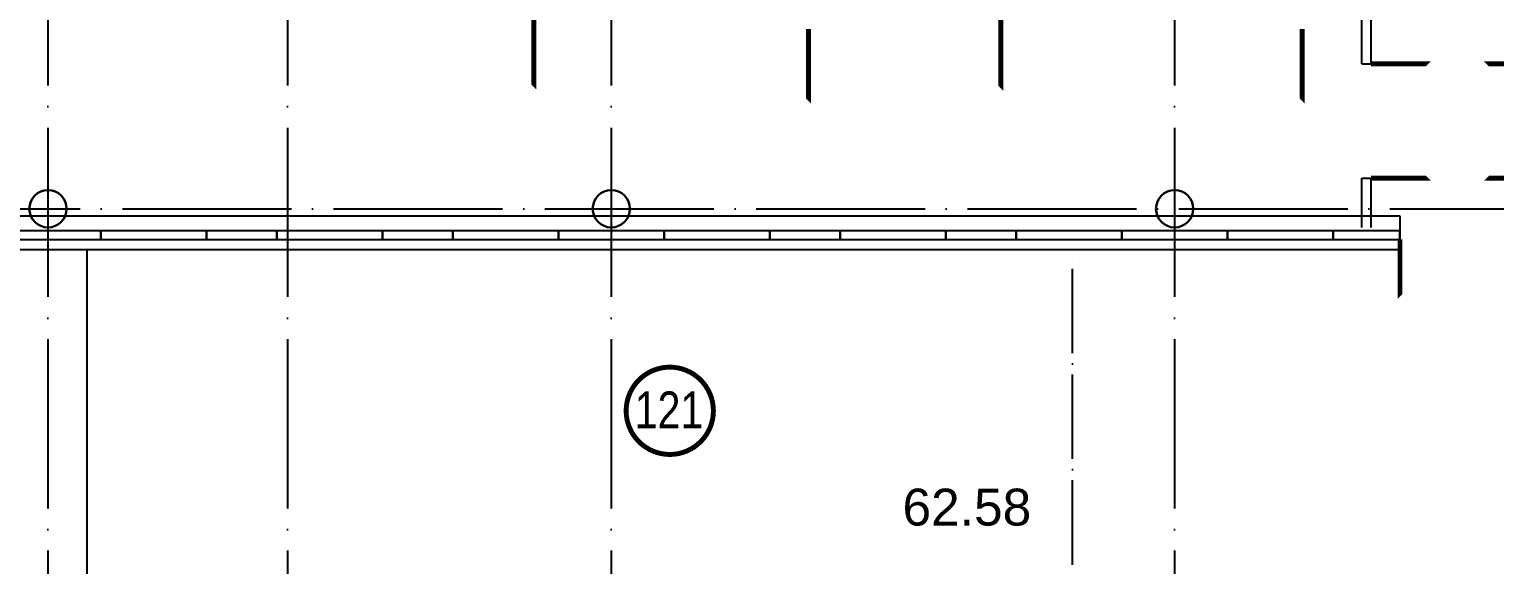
# Model space of a CAD drawing. Extents: x -4497 to 351150, y -50 to 322254.
# Drawn here: x 84504 to 105315, y 105037 to 112634 of the extents above; entities that cross this region are included whole.
import ezdxf
from ezdxf.enums import TextEntityAlignment as Align

# ---------------------------------------------------------------- set-up
doc = ezdxf.new("R2010")
doc.units = 0
doc.header["$LTSCALE"] = 100
doc.linetypes.add('ACAD_ISO04W100', pattern=[30, 24, -3, 0, -3])
for name, color, linetype in [('axis', 40, 'CONTINUOUS'), ('COLON', 5, 'CONTINUOUS'), ('COOL', 4, 'CONTINUOUS'), ('DOORS', 8, 'CONTINUOUS'), ('EEE', 7, 'CONTINUOUS'), ('GKL', 5, 'CONTINUOUS'), ('Glass', 4, 'CONTINUOUS'), ('S', 2, 'CONTINUOUS'), ('SENDVICH', 2, 'CONTINUOUS')]:
    doc.layers.add(name, color=color, linetype=linetype)
doc.layers.add('MONOLIT', color=7, linetype='CONTINUOUS', true_color=0x691639)
doc.styles.add('ARIEL-17.5', font='arial.ttf', dxfattribs={"height": 15})

msp = doc.modelspace()

# ---------------------------------------------------------------- linework, layer by layer
at = {"layer": 'axis', "linetype": 'ACAD_ISO04W100'}
for p, q in [((84769.3, 318243.4), (84769.3, 84615.2)), ((88169.3, 318243.4), (88169.3, 84615.2)), ((92769.3, 318243.4), (92769.3, 84615.2)), ((100769.3, 318243.4), (100769.3, 84615.2)), ((-1176.8, 110087.2), (272433.1, 110087.2))]:
    msp.add_line(p, q, dxfattribs=at)
at = {"layer": 'COLON', "lineweight": 30}
for points in [[(84504.3, 110087.2, 1), (85034.3, 110087.2, 1)], [(92504.3, 110087.2, 1), (93034.3, 110087.2, 1)], [(100504.3, 110087.2, 1), (101034.3, 110087.2, 1)]]:
    msp.add_lwpolyline(points, format="xyb", close=True, dxfattribs=at)
at = {"layer": 'COOL', "elevation": -0.1, "flags": 128}
msp.add_lwpolyline([(91669.4, 112817.2, 70, 70, 0), (91669.4, 111817.2, 0, 0, 0), (90669.4, 112817.2, 0, 0, 0)], format="xyseb", dxfattribs=at)
at = {"layer": 'COOL', "flags": 128}
msp.add_lwpolyline([(98299.4, 112817.2, 70, 70, 0), (98299.4, 111797.2, 0, 0, 0), (97279.4, 112817.2, 0, 0, 0)], format="xyseb", dxfattribs=at)
at = {"layer": 'DOORS', "elevation": 4.3, "flags": 128}
msp.add_lwpolyline([(95569.4, 112637.2, 70, 70, 0), (95569.4, 111617.2, 0, 0, 0), (94549.4, 112637.2, 0, 0, 0)], format="xyseb", dxfattribs=at)
at = {"layer": 'DOORS', "flags": 128}
for points in [[(102579.3, 112637.2, 70, 70, 0), (102579.3, 111617.2, 0, 0, 0), (101559.3, 112637.2, 0, 0, 0)], [(103559.3, 110522.2, 70, 70, 0), (104369.3, 110522.2, 0, 0, 0), (103559.3, 111332.2, 0, 0, 0), (104369.3, 112142.2, 70, 70, 0), (103559.3, 112142.2, 70, 70, 0)], [(106009.3, 110522.2, 70, 70, 0), (105199.3, 110522.2, 0, 0, 0), (106009.3, 111332.2, 0, 0, 0), (105199.3, 112142.2, 70, 70, 0), (106009.3, 112142.2, 70, 70, 0)], [(105589.3, 109652.2, 70, 70, 0), (105589.3, 108842.2, 0, 0, 0), (104779.3, 109652.2, 0, 0, 0), (103969.3, 108842.2, 70, 70, 0), (103969.3, 109652.2, 70, 70, 0)]]:
    msp.add_lwpolyline(points, format="xyseb", dxfattribs=at)
at = {"layer": 'EEE', "linetype": 'Continuous', "const_width": 70, "elevation": -0.5}
msp.add_lwpolyline([(92980.2, 107220.4, 1), (94219.4, 107220.4, 1)], format="xyb", close=True, dxfattribs=at)
at = {"layer": 'GKL'}
for p, q in [((103429.3, 112142.2), (103429.3, 125962.2)), ((103559.3, 112142.2), (103559.3, 125962.2)), ((103429.3, 112142.2), (103559.3, 112142.2)), ((103429.3, 109822.2), (103429.3, 110522.2)), ((103429.3, 110522.2), (103559.3, 110522.2)), ((103559.3, 109822.2), (103559.3, 110522.2))]:
    msp.add_line(p, q, dxfattribs=at)
at = {"layer": 'Glass'}
for points in [[(85519.3, 109652.2), (87019.3, 109652.2), (87019.3, 109772.2), (85519.3, 109772.2)], [(88019.3, 109652.2), (89519.3, 109652.2), (89519.3, 109772.2), (88019.3, 109772.2)], [(90519.3, 109652.2), (92019.3, 109652.2), (92019.3, 109772.2), (90519.3, 109772.2)], [(93519.3, 109652.2), (95019.3, 109652.2), (95019.3, 109772.2), (93519.3, 109772.2)], [(96019.3, 109652.2), (97519.3, 109652.2), (97519.3, 109772.2), (96019.3, 109772.2)], [(98519.3, 109652.2), (100019.3, 109652.2), (100019.3, 109772.2), (98519.3, 109772.2)], [(101519.3, 109652.2), (103019.3, 109652.2), (103019.3, 109772.2), (101519.3, 109772.2)]]:
    msp.add_lwpolyline(points, close=True, dxfattribs=at)
at = {"layer": 'MONOLIT'}
msp.add_line((103969.3, 109987.2), (103969.3, 109507.2), dxfattribs=at)
at = {"layer": 'MONOLIT', "linetype": 'ACAD_ISO04W100', "ltscale": 0.5}
msp.add_line((99319.3, 105037.2), (99319.3, 109507.2), dxfattribs=at)
at = {"layer": 'MONOLIT'}
for points in [[(48604.3, 109987.2), (103969.3, 109987.2)], [(48604.3, 109507.2), (103969.3, 109507.2)], [(85319.3, 109507.2), (85319.3, 100876.6)]]:
    msp.add_lwpolyline(points, dxfattribs=at)
at = {"layer": 'SENDVICH'}
for points in [[(84019.3, 109652.2), (85519.3, 109652.2), (85519.3, 109772.2), (84019.3, 109772.2)], [(87019.3, 109652.2), (88019.3, 109652.2), (88019.3, 109772.2), (87019.3, 109772.2)], [(89519.3, 109652.2), (90519.3, 109652.2), (90519.3, 109772.2), (89519.3, 109772.2)], [(92019.3, 109652.2), (93519.3, 109652.2), (93519.3, 109772.2), (92019.3, 109772.2)], [(95019.3, 109652.2), (96019.3, 109652.2), (96019.3, 109772.2), (95019.3, 109772.2)], [(97519.3, 109652.2), (98519.3, 109652.2), (98519.3, 109772.2), (97519.3, 109772.2)], [(100019.3, 109652.2), (101519.3, 109652.2), (101519.3, 109772.2), (100019.3, 109772.2)], [(103019.3, 109652.2), (103969.3, 109652.2), (103969.3, 109772.2), (103019.3, 109772.2)]]:
    msp.add_lwpolyline(points, close=True, dxfattribs=at)

# ---------------------------------------------------------------- texts
at = {"layer": 'EEE', "linetype": 'Continuous', "style": 'ARIEL-17.5', "width": 0.8}
msp.add_text('121', height=523.25, dxfattribs=at).set_placement((93588.6, 107237.1, -0.5), align=Align.MIDDLE)
at = {"layer": 'S', "linetype": 'Continuous', "lineweight": 20, "style": 'ARIEL-17.5'}
msp.add_text('62.58', height=523.25, dxfattribs=at).set_placement((97818.9, 105592.3), align=Align.CENTER)

doc.saveas('drawing.dxf')
